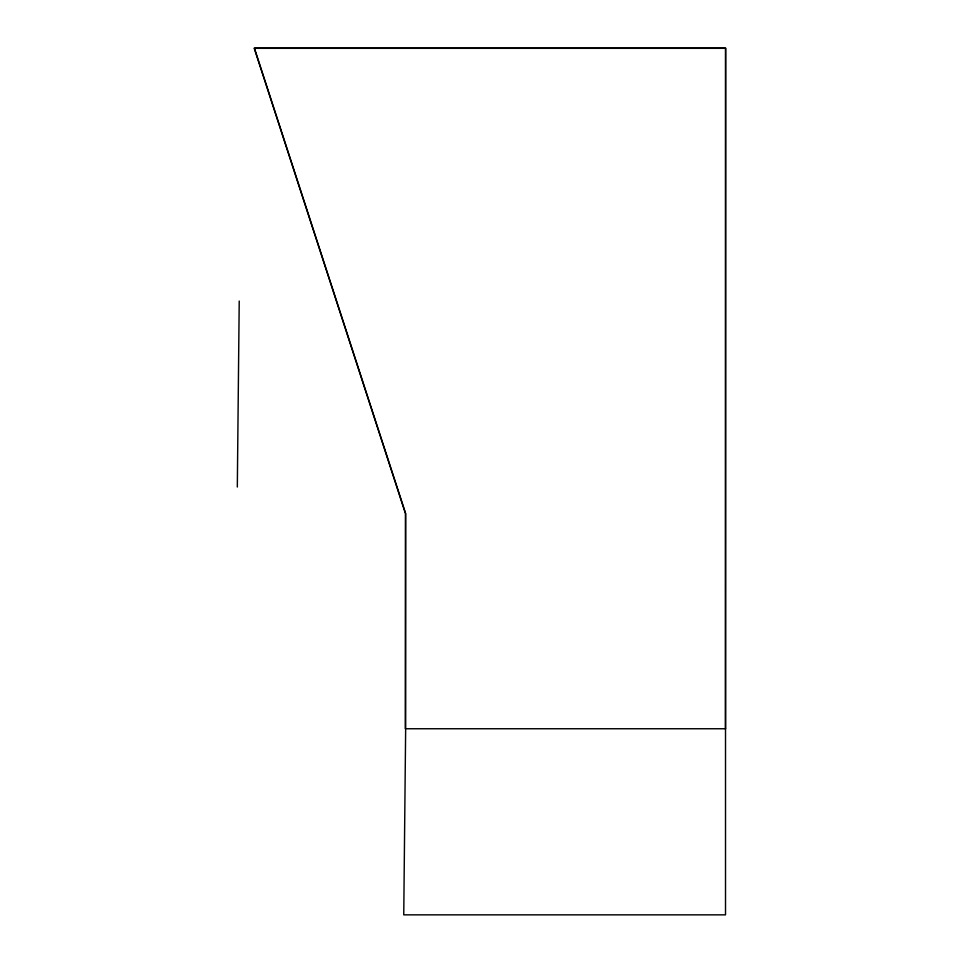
<?xml version="1.0" encoding="UTF-8"?>
<svg xmlns="http://www.w3.org/2000/svg" width="963" height="963" viewBox="0 0 963 963"><rect width="100%" height="100%" fill="white"/><g stroke="black" fill="none" stroke-linecap="round" stroke-linejoin="round"><path stroke-width="1.44" d="M239.221 301.07L237.319 487.025M725.512 728.75L405.652 728.75L403.75 914.85L725.512 914.85L725.512 48.319L254.437 48.319L405.652 513.568L405.483 728.919L405.483 513.592L254.208 48.15L725.681 48.15L725.512 728.907"/></g></svg>
